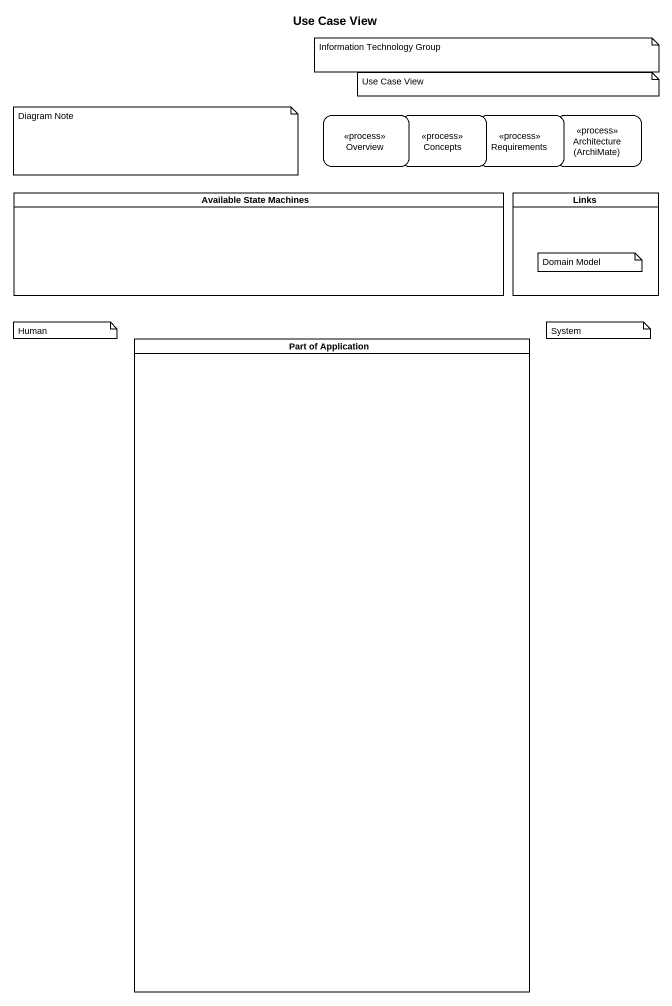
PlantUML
@startuml
title Use Case View
hide empty description
state Overview <<process>>
state Concepts <<process>>
state Requirements <<process>>
state "Architecture (ArchiMate)" as Architecture_ArchiMate <<process>>
state "Available State Machines" as Available_State_Machines <<partition>>
state Links <<partition>>
state "Part of Application" as Part_of_Application <<partition>>
note as N1
  Information Technology Group
end note
note as N2
  Use Case View
end note
note as N3
  Diagram Note
end note
note as N4
  Domain Model
end note
note as N5
  Human
end note
note as N6
  System
end note
@enduml
